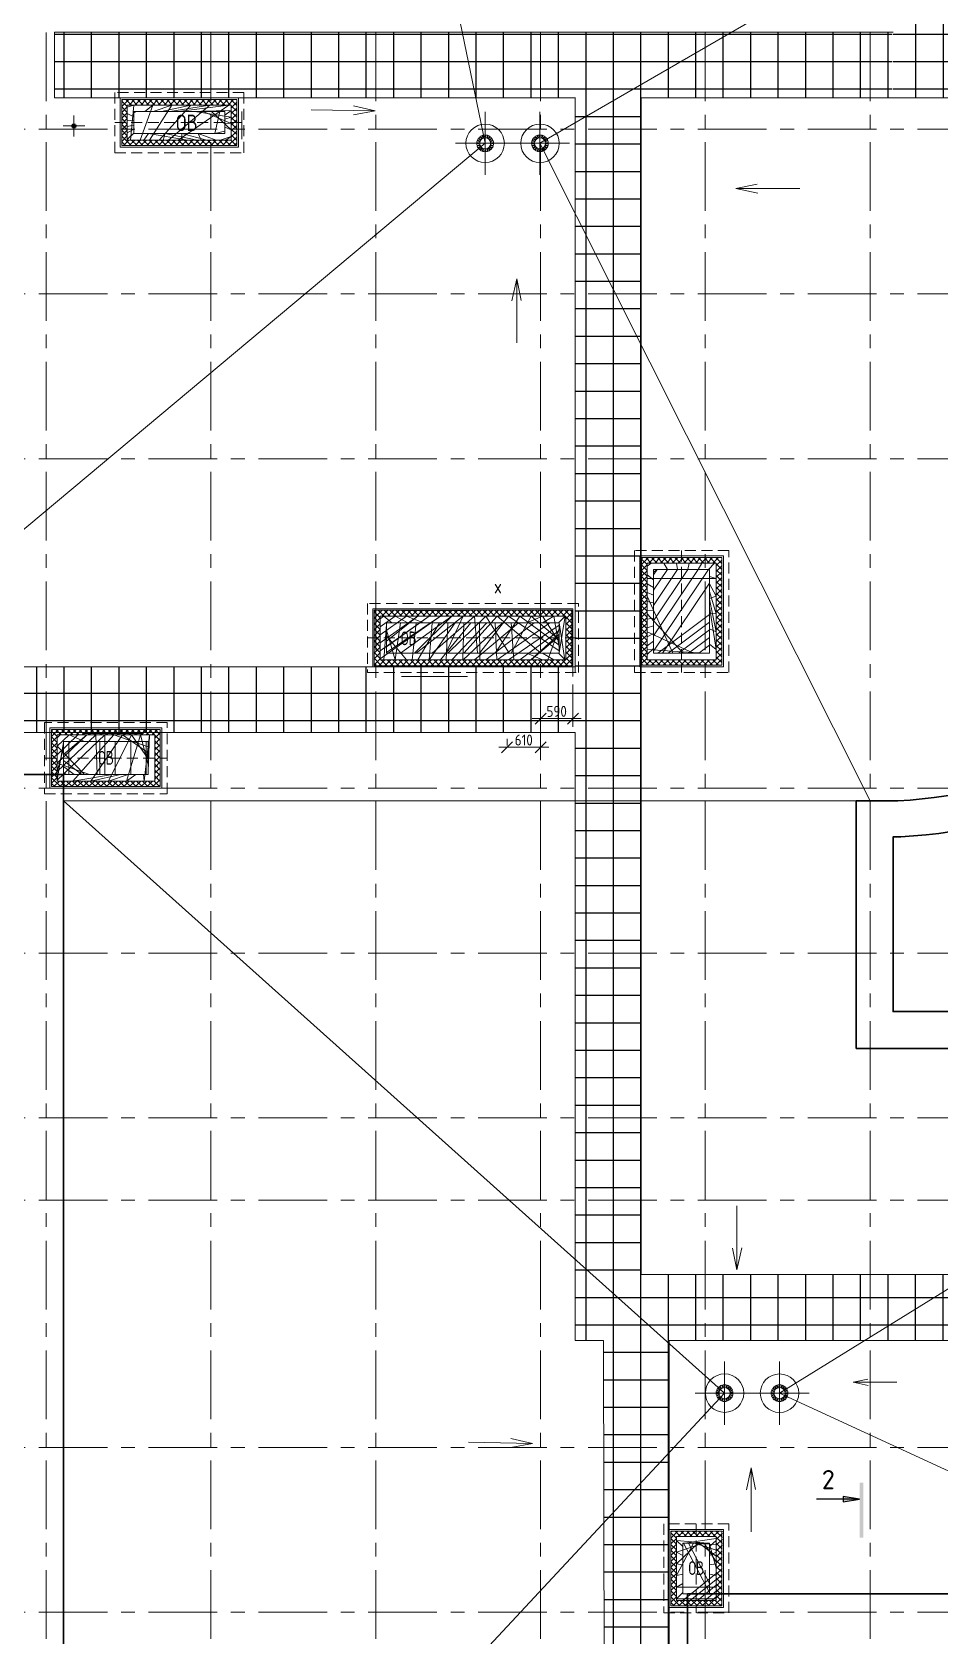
# Model space of a CAD drawing. Header units: millimetres. Extents: x -13407 to 8952771, y -2611 to 110860.
# Drawn here: x -685 to 15843, y 35963 to 65162 of the extents above; entities that cross this region are included whole.
import ezdxf

# ---------------------------------------------------------------- set-up
doc = ezdxf.new("R2010")
doc.units = ezdxf.units.MM
doc.linetypes.add('CENTER', pattern=[2, 1.25, -0.25, 0.25, -0.25])
doc.linetypes.add('HIDDEN', pattern=[6, 4, -2])
for name, color, linetype, lineweight in [('!!!_АР_отделка', 92, 'Continuous', 13), ('!!!_АР_перегородки блоки', 7, 'Continuous', 5), ('_ВК-К1', 14, 'Continuous', 40), ('АР_Навесной фасад', 5, 'Continuous', 5), ('АР_Оси', 193, 'Continuous', 9), ('АР_Разрезы', 175, 'Continuous', 9), ('АР_тонкая линия', 250, 'Continuous', 0), ('Марки спринклеров', 7, 'Continuous', 20), ('перекр 0.3', 181, 'Continuous', 30), ('Подвал', 250, 'Continuous', 30), ('Размеры', 7, 'Continuous', 9), ('Эвакуация', 7, 'Continuous', 9)]:
    doc.layers.add(name, color=color, linetype=linetype, lineweight=lineweight)
for name, color, linetype in [('АР_Кровля дорожки', 6, 'Continuous'), ('АР_Отверстия', 251, 'Continuous'), ('Тонкая', 7, 'Continuous')]:
    doc.layers.add(name, color=color, linetype=linetype)
doc.styles.add('GOST Common', font='', dxfattribs={"width": 0.9, "height": 199.9999999999999})
doc.styles.add('GOST Common_1', font='', dxfattribs={"width": 0.9, "height": 199.9999999999999})
doc.styles.add('ICOCPEUR', font='isocpeur.ttf')
doc.styles.add('METRO-STYLE', font='isocpeur.ttf', dxfattribs={"width": 0.9, "oblique": 15})
doc.styles.get('GOST Common').set_extended_font_data('GOST Common')
doc.styles.get('GOST Common_1').set_extended_font_data('GOST Common')
doc.dimstyles.new('ADSK_Основной_2_мм', dxfattribs={"dimscale": 304.8, "dimtxt": 201.1429992564414, "dimasz": 0.6561679790026247, "dimexe": 0.4921259842519685, "dimexo": 0.4921259842519685, "dimgap": 0.09842519685039369, "dimtad": 1, "dimdec": 1, "dimrnd": 0.09999999999999999, "dimdsep": 46, "dimtxsty": 'GOST Common', "dimblk1": 'OBLIQUE', "dimblk2": 'OBLIQUE', "dimsah": 1, "dimcen": 0.09, "dimdle": 0.4921259842519685, "dimazin": 2, "dimtfac": 1, "dimtdec": 4, "dimtix": 1, "dimtmove": 0, "dimatfit": 3, "dimfxl": 1, "dimtvp": 1, "dimtolj": 1, "dimtzin": 0, "dimlwd": 20, "dimlwe": 20, "dimarcsym": 2})
pattern_1 = [(90, (480899.0754800077, 87126.50606870581), (-500.0000000000001, 0), []), (180, (480899.0754800077, 87126.50606870581), (-2.842170943040401e-14, -500), [])]

# ---------------------------------------------------------------- blocks, each defined once
blk = doc.blocks.new('A$C6f2de472')
at = {"layer": 'АР_тонкая линия', "ltscale": 100}
for p, q in [((54.57592772785574, -68.52589298801445), (54.57592772785574, -734.3112859727285)), ((54.57592772785574, -734.3112859727285), (9.624901639340763, -509.7124210055539)), ((9.624901639340763, -509.7124210055539), (54.57592772785574, -734.3112859727285)), ((54.57592772785574, -734.3112859727285), (103.6099336369945, -505.6287240333957))]:
    blk.add_line(p, q, dxfattribs=at)
blk = doc.blocks.new('_Oblique')
at = {"color": 0, "linetype": 'ByBlock', "lineweight": -2}
blk.add_line((-0.5, -0.5), (0.5, 0.5), dxfattribs=at)
blk = doc.blocks.new('*D88')
at = {"layer": 'Размеры', "color": 0, "lineweight": 20, "transparency": 16777216}
for p, q in [((9161.217148344556, 53282.97559015273), (9161.217148344556, 52514.82931071705)), ((8421.193664515566, 52664.82931071705), (9311.217148344556, 52664.82931071705)), ((8571.193664515566, 52656.25066695436), (8571.193664515566, 52514.82931071705))]:
    blk.add_line(p, q, dxfattribs=at)
at = {"layer": 'Размеры', "color": 0, "lineweight": 20, "transparency": 16777216, "xscale": 200, "yscale": 200, "zscale": 200, "rotation": 180}
blk.add_blockref('_Oblique', (8571.193664515566, 52664.82931071705), dxfattribs=at)
at = {"layer": 'Размеры', "color": 0, "lineweight": 20, "transparency": 16777216, "xscale": 200, "yscale": 200, "zscale": 200}
blk.add_blockref('_Oblique', (9161.217148344556, 52664.82931071705), dxfattribs=at)
at = {"layer": 'Размеры', "color": 0, "lineweight": 20, "transparency": 16777216, "insert": (8866.205406430061, 52794.82931071705), "char_height": 199.9999999999999, "width": 454.1058898467456, "attachment_point": 5, "style": 'GOST Common'}
blk.add_mtext('\\A1;590', dxfattribs=at)
blk = doc.blocks.new('*D89')
at = {"layer": 'Размеры', "color": 0, "lineweight": 20, "transparency": 16777216}
for p, q in [((7961.147535353142, 52175.01200253878), (7961.147535353142, 52293.05184777645)), ((7811.147535353142, 52143.05184777645), (8721.193664515566, 52143.05184777645)), ((8571.193664515566, 52134.47320401375), (8571.193664515566, 51993.05184777645))]:
    blk.add_line(p, q, dxfattribs=at)
at = {"layer": 'Размеры', "color": 0, "lineweight": 20, "transparency": 16777216, "xscale": 200, "yscale": 200, "zscale": 200, "rotation": 180}
blk.add_blockref('_Oblique', (7961.147535353142, 52143.05184777645), dxfattribs=at)
at = {"layer": 'Размеры', "color": 0, "lineweight": 20, "transparency": 16777216, "xscale": 200, "yscale": 200, "zscale": 200}
blk.add_blockref('_Oblique', (8571.193664515566, 52143.05184777645), dxfattribs=at)
at = {"layer": 'Размеры', "color": 0, "lineweight": 20, "transparency": 16777216, "insert": (8266.170599934354, 52273.05184777645), "char_height": 199.9999999999999, "width": 409.1044052673384, "attachment_point": 5, "style": 'GOST Common'}
blk.add_mtext('\\A1;610', dxfattribs=at)
blk = doc.blocks.new('A$C60573c2e')
at = {"layer": 'АР_Разрезы', "ltscale": 100}
h = blk.add_hatch(color=5, dxfattribs=at)
h.dxf.hatch_style = 1
h.paths.add_polyline_path([(20809.51469834521, -37642.26813281304), (20879.51469834521, -37642.26813281304), (20879.51469834521, -36642.26813281304), (20809.51469834521, -36642.26813281304)])
h.paths.add_polyline_path([(20509.06456565682, -36992.54615576169), (20809.51469834521, -36942.26813281304), (20509.06456565682, -36942.26813281304)])
h.paths.add_polyline_path([(20509.06456565682, -36942.26813281304), (20809.51469834521, -36942.26813281304), (20509.06456565682, -36891.99010986439)])
at = {"layer": 'АР_Разрезы', "color": 5, "lineweight": 25, "ltscale": 100}
for p, q in [((20809.51469834521, -36942.26813281304), (20509.06456565682, -36891.99010986439)), ((20509.06456565682, -36891.99010986439), (20509.06456565682, -36992.54615576169)), ((20509.06456565682, -36992.54615576169), (20809.51469834521, -36942.26813281304))]:
    blk.add_line(p, q, dxfattribs=at)
at = {"layer": 'АР_Разрезы', "color": 5, "lineweight": 25, "ltscale": 100, "elevation": -1.5e-10}
blk.add_lwpolyline([(20809.51469834521, -36942.26813281304), (20025.76469834521, -36942.26813281304)], dxfattribs=at)
at = {"layer": 'АР_Разрезы', "color": 5, "lineweight": 25, "ltscale": 100, "insert": (20359.51469834521, -36412.6741586139), "char_height": 350, "width": 583.3333333333333, "attachment_point": 3, "style": 'METRO-STYLE'}
blk.add_mtext('{\\Q0;\\W1;2}', dxfattribs=at)
blk = doc.blocks.new('A$C357e6c43')
at = {"layer": 'перекр 0.3', "color": 3, "lineweight": 18, "flags": 128}
for points in [[(-152.1267350446433, 9.122306980396388), (-132.0912406070856, 9.122306980396388), (-112.0431549438508, 9.122306980396388)], [(-108.0011237286963, 31.18721417125198), (-127.0242874496616, 37.36821474885801), (-146.0454781263834, 43.54857424553484)], [(-141.9117846505251, 55.55902606487507), (-122.858092879178, 49.36810632242123), (-103.7927820661571, 43.17341132444562)], [(-93.29816158139147, 62.70835749691469), (-109.4818746130913, 74.46651327551808), (-125.663533924846, 86.22317693920922)], [(-118.0473051376175, 96.38772613642504), (-101.8421314286534, 84.61397826319444), (-85.62792629515752, 72.83366867597215)], [(-69.83589882659726, 88.08991025932482), (-81.5961547140032, 104.2765138427203), (-93.35443870560266, 120.4604033445939)], [(-83.00003154249862, 127.815315060172), (-71.22933750459924, 111.6143445950293), (-59.4529897297034, 95.40559242846211)], [(-39.92075285292231, 105.0867191707948), (-46.10509601328522, 124.1201703034458), (-52.28803434339352, 143.1492978134775)], [(-40.18753608129919, 147.0058568347304), (-34.00116822589189, 127.9661743314646), (-27.81237822596449, 108.9190372333978)], [(-6.349999999860302, 112.2344089592807), (-6.349999999860302, 132.254069753486), (-6.349999999860302, 152.267650865193)], [(6.350000000093132, 152.267650865193), (6.350000000093132, 132.254069753486), (6.350000000093132, 112.2344089592807)], [(27.81237822608091, 108.9190372333978), (34.00116822612472, 127.9661743314646), (40.1875360814156, 147.0058568347304)], [(52.28803434362635, 143.1492978135066), (46.10509601340163, 124.1201703034458), (39.92075285315514, 105.0867191707948)], [(59.45298972981982, 95.40559242849122), (71.22933750471566, 111.6143445950584), (83.00003154261503, 127.8153150602011)], [(93.35443870583549, 120.4604033445939), (81.59615471411962, 104.2765138427203), (69.83589882683009, 88.08991025932482)], [(85.62792629539035, 72.83366867597215), (101.8421314288862, 84.61397826322354), (118.0473051376175, 96.38772613642504)], [(125.6635339250788, 86.22317693920922), (109.4818746133242, 74.46651327554719), (93.29816158150788, 62.70835749691469)], [(103.7927820662735, 43.17341132444562), (122.8580928794108, 49.36810632242123), (141.9117846507579, 55.55902606487507)], [(146.0454781264998, 43.54857424553484), (127.0242874498945, 37.36821474885801), (108.0011237288127, 31.18721417125198)], [(112.0431549439672, 9.122306980396388), (132.0912406072021, 9.122306980396388), (152.1267350447597, 9.122306980396388)], [(-112.3569542444311, -3.57769301958615), (-132.3584398309467, -3.57769301958615), (-152.3579998314381, -3.57769301958615)], [(-147.4658216370735, -38.46545786672505), (-128.4121298657265, -32.27453812430031), (-109.3468190525891, -26.0798431263247)], [(-105.7061290580314, -38.25048148701899), (-124.7292927789968, -44.43148206462502), (-143.7504834557185, -50.61184156130184)], [(-128.1487984606065, -82.48421335688909), (-111.9436247516423, -70.71046548365848), (-95.7294196181465, -58.93015589643619)], [(-88.46990949613973, -69.3538763744873), (-104.6536225278396, -81.1120321531198), (-120.8352818395942, -92.86869581678184)], [(-95.91116798995063, -118.4348253462231), (-84.14047395205125, -102.2338548810803), (-72.36412617715541, -86.0251027145132)], [(-62.1980036169989, -93.63916595358751), (-73.95825950428843, -109.825769536983), (-85.71654349588789, -126.0096590388566)], [(-53.89547499618493, -142.5518774865195), (-47.70910714077763, -123.5121949832537), (-41.52031714073382, -104.465057885187)], [(-29.47185625392012, -108.48177147971), (-35.65619941428304, -127.515222612361), (-41.83913774439134, -146.5443501224217)], [(-6.349999999860302, -152.2676508651639), (-6.349999999860302, -132.254069753486), (-6.349999999860302, -112.2344089592516)], [(6.350000000093132, -112.2344089592516), (6.350000000093132, -132.254069753486), (6.350000000093132, -152.2676508651639)], [(41.83913774450775, -146.5443501224217), (35.65619941439945, -127.5152226123901), (29.47185625415295, -108.48177147971)], [(41.52031714096665, -104.465057885187), (47.70910714101046, -123.5121949832828), (53.89547499618493, -142.5518774865195)], [(85.71654349612072, -126.0096590388857), (73.95825950452127, -109.8257695370121), (62.19800361711532, -93.63916595361661)], [(72.36412617727183, -86.0251027145423), (84.14047395216767, -102.2338548811094), (95.91116799006704, -118.4348253462522)], [(120.8352818398271, -92.86869581681094), (104.6536225280724, -81.1120321531198), (88.46990949625615, -69.3538763745164)], [(95.72941961837932, -58.93015589643619), (111.9436247518752, -70.71046548368759), (128.1487984606065, -82.48421335688909)], [(143.7504834558349, -50.61184156130184), (124.7292927792296, -44.43148206465412), (105.7061290581478, -38.25048148701899)], [(109.3468190527055, -26.0798431263247), (128.4121298658429, -32.27453812430031), (147.4658216371899, -38.46545786675415)], [(152.3579998316709, -3.57769301958615), (132.3584398310632, -3.57769301958615), (112.3569542445475, -3.57769301958615)]]:
    blk.add_lwpolyline(points, dxfattribs=at)
at = {"layer": 'перекр 0.3', "color": 3, "lineweight": 18}
for radius, start, end in [(350.0000000000003, 0, 180), (350.0000000000003, 180, 0), (152.4, 163.3962075116569, 176.5683575503826), (152.3999999999999, 145.5442994122952, 158.6194600016077), (152.3999999999999, 127.7749788797527, 140.7677499956926), (112.4139006281505, 175.3453706254388, 180), (112.4139006281506, 180, 181.8238076443281), (112.4139006281506, 157.4147534876763, 163.8930014675736), (101.6, 0, 180), (101.6, 180, 0), (112.4139006281506, 139.6160726119874, 146.093825764659), (152.3999999999999, 110.0656934129666, 122.9986742833611), (112.4139006281506, 121.929527454025, 128.4066691217365), (152.3999999999999, 92.38801546105358, 105.2895868486009), (112.4139006281506, 104.3243310584388, 110.8009781642061), (112.4139006281505, 86.76177088388584, 93.23822911611414), (152.4, 74.7104131513991, 87.6119845389464), (112.4139006281505, 69.19902183579393, 75.67566894156126), (152.4000000000001, 57.00132571663893, 69.93430658703339), (112.4139006281505, 51.59333087826353, 58.07047254597494), (112.4139006281504, 33.90617423534096, 40.38392738801258), (152.4000000000001, 39.23225000430735, 52.22502112024731), (112.4139006281505, 16.10699853242636, 22.58524651232374), (112.4139006281506, 0, 4.654629374561144), (112.4139006281505, 358.1761923556719, 0), (152.4000000000001, 21.38053999839231, 34.45570058770478), (152.4, 3.431642449617404, 16.60379248834308), (152.4, 181.3451807311476, 194.6194600015075), (152.4000000000001, 199.396207509929, 212.7677499926932), (152.4000000000001, 217.5442994125053, 230.9986742800163), (112.4139006281505, 193.4147534860805, 199.8930014676895), (112.4139006281505, 211.6160726099912, 218.0938257673393), (152.4, 235.7749788794526, 249.2895868508693), (112.4139006281504, 229.9295274487667, 236.4066691244509), (152.4, 254.0656934141651, 267.6119845389464), (112.4139006281505, 248.3243310609251, 254.8009781660473), (112.4139006281505, 266.7617708838858, 273.2382291161142), (152.3999999999999, 272.3880154610536, 285.9343065858349), (112.4139006281506, 285.1990218339527, 291.675668939075), (152.3999999999999, 290.7104131491307, 304.2250211205474), (112.4139006281506, 303.593330875549, 310.0704725512333), (112.4139006281506, 321.9061742326607, 328.3839273900087), (152.3999999999999, 309.0013257199837, 322.4557005874947), (112.4139006281506, 340.1069985323104, 346.5852465139195), (152.3999999999999, 327.2322500073068, 340.6037924884981), (152.4, 345.3805399984926, 358.6548192688523)]:
    blk.add_arc((0, 0), radius, start, end, dxfattribs=at)
blk = doc.blocks.new('A$C8068bb3d')
at = {"layer": 'АР_Оси', "linetype": 'CENTER', "ltscale": 1000}
for p, q in [((0, -576.2685187675525), (0, 576.2685187675525)), ((537.0023309569806, 0), (-537.0023309569806, 0))]:
    blk.add_line(p, q, dxfattribs=at)
blk = doc.blocks.new('A$C6552fe61')
at = {"layer": '_ВК-К1', "color": 18, "lineweight": 9, "ltscale": 100, "true_color": 0x000000}
for p, q in [((-195.4363792874941, 1.037866518140547e-14), (195.4363792874941, -1.465261637743881e-15)), ((-2.610950317689593e-14, 192.3657202435659), (-3.073391568391209e-14, -192.3657202435659))]:
    blk.add_line(p, q, dxfattribs=at)

msp = doc.modelspace()

# ---------------------------------------------------------------- hatches: boundary and pattern name
at = {"layer": '!!!_АР_отделка', "true_color": 0x000000}
h = msp.add_hatch(dxfattribs=at)
h.set_pattern_fill('ANSI37', color=18, scale=600, angle=180)
h.set_pattern_definition([(225, (-379568.4327828123, -53134.50188655336), (53.03300858899106, -53.03300858899107), []), (315, (-379568.4327828123, -53134.50188655336), (53.03300858899107, 53.03300858899105), [])])
h.paths.add_polyline_path([(946.6213326302241, 63934.74998611386), (947.6478003398515, 63094.89955761932), (3041.806114335544, 63094.89955761932), (3040.779646625917, 63934.74998611386)])
h.paths.add_polyline_path([(1047.134566485009, 63834.74998611386), (2941.29288048076, 63834.74998611389), (2941.29288048076, 63194.89955761932), (1047.134566485009, 63194.89955761929)], flags=16)
h.paths.add_polyline_path([(2434.567217187665, 62940.94348160887), (2491.54505945032, 63464.99811344663)])
h = msp.add_hatch(dxfattribs=at)
h.set_pattern_fill('ANSI37', color=18, scale=600, angle=180)
h.set_pattern_definition([(225, (-370105.0995932772, -61473.83215322991), (53.03300858899106, -53.03300858899107), []), (315, (-370105.0995932772, -61473.83215322991), (53.03300858899107, 53.03300858899105), [])])
h.paths.add_polyline_path([(10409.95452216535, 55595.41971943736), (10410.98098987498, 53635.54872269517), (11870.45162588323, 53635.54872269517), (11869.4251581736, 55595.41971943736)])
h.paths.add_polyline_path([(10510.46775602014, 55495.41971943736), (11769.93839202839, 55495.41971943736), (11769.93839202839, 53735.54872269516), (10510.46775602014, 53735.54872269516)], flags=16)
h.paths.add_polyline_path([(11897.90040672279, 54601.61321493233), (11954.87824898545, 55125.66784677011)])
h = msp.add_hatch(dxfattribs=at)
h.set_pattern_fill('ANSI37', color=18, scale=600, angle=180)
h.set_pattern_definition([(225, (-374965.6288113235, -62440.22893517595), (53.03300858899106, -53.03300858899107), []), (315, (-374965.6288113235, -62440.22893517595), (53.03300858899107, 53.03300858899105), [])])
h.paths.add_polyline_path([(5539.938537973852, 54639.0229374913), (5539.938537973852, 53625.54872269517), (9140.980614916887, 53625.54872269517), (9139.95414720726, 54639.0229374913)])
h.paths.add_polyline_path([(5649.938537973852, 54529.0229374913), (9030.467381062103, 54529.02293749131), (9030.467381062103, 53735.54872269517), (5649.938537973852, 53735.54872269517)], flags=16)
h.paths.add_polyline_path([(7037.371188676509, 53635.21643298628), (7094.349030939164, 54159.27106482405)], flags=16)
h = msp.add_hatch(dxfattribs=at)
h.set_pattern_fill('ANSI37', color=18, scale=600, angle=180)
h.set_pattern_definition([(225, (-380845.750126641, -64604.25187266675), (53.03300858899106, -53.03300858899107), []), (315, (-380845.750126641, -64604.25187266675), (53.03300858899107, 53.03300858899105), [])])
h.paths.add_polyline_path([(-330.6960111984517, 52465.00000000049), (-329.6695434888243, 51425.00000000002), (1647.552567187871, 51425.00000000002), (1646.526099478244, 52465.00000000049)])
h.paths.add_polyline_path([(-230.1827773436671, 52365.00000000049), (1547.039333333028, 52365.0000000005), (1547.039333333028, 51525.00000000004), (-230.1827773436671, 51525.00000000002)], flags=16)
h.paths.add_polyline_path([(1157.249873358989, 51471.19349549547), (1214.227715621644, 51995.24812733325)], flags=16)
h = msp.add_hatch(dxfattribs=at)
h.set_pattern_fill('ANSI37', color=18, scale=600, angle=180)
h.set_pattern_definition([(225, (-369570.4749494428, -79198.57027037203), (53.03300858899106, -53.03300858899107), []), (315, (-369570.4749494428, -79198.57027037203), (53.03300858899107, 53.03300858899105), [])])
h.paths.add_polyline_path([(10944.57916599978, 37870.6816022952), (10945.09239985456, 36510.00000000001), (11869.93839202833, 36510.00000000001), (11884.06475212169, 37870.6816022952)])
h.paths.add_polyline_path([(11045.09239985456, 37770.6816022952), (11769.93839202833, 37770.6816022952), (11769.93839202833, 36610.00000000001), (11045.09239985456, 36610.00000000001)], flags=16)
h.paths.add_polyline_path([(12432.52505055722, 36876.87509779019), (12489.50289281987, 37400.92972962798)])
at = {"layer": '!!!_АР_перегородки блоки', "lineweight": 5, "true_color": 0x000000}
h = msp.add_hatch(dxfattribs=at)
h.set_pattern_fill('ANSI32', color=18, scale=500, angle=180, style=0)
h.set_pattern_definition([(225, (8363375243.381691, 936253278.1998569), (132.5825214724777, -132.5825214724777), []), (225, (8363375154.993343, 936253278.1998569), (132.5825214724777, -132.5825214724777), [])])
h.paths.add_polyline_path([(1047.134566485009, 63834.74998611386), (1048.161034194636, 63194.89955761932), (2941.806114335544, 63194.89955761932), (2940.779646625917, 63834.74998611386)])
h.paths.add_polyline_path([(1167.134566485009, 63714.74998611386), (2821.29288048076, 63714.74998611391), (2821.29288048076, 63314.89955761935), (1167.134566485009, 63314.89955761929)], flags=16)
h.paths.add_polyline_path([(2668.522901712975, 63093.05274528439), (2668.522901712975, 63481.05274528439)])
h = msp.add_hatch(dxfattribs=at)
h.set_pattern_fill('ANSI32', color=18, scale=500, angle=180, style=0)
h.set_pattern_definition([(225, (8363384706.71488, 936244938.86959), (132.5825214724777, -132.5825214724777), []), (225, (8363384618.326532, 936244938.86959), (132.5825214724777, -132.5825214724777), [])])
h.paths.add_polyline_path([(10510.46775602014, 55495.41971943736), (10511.49422372977, 53735.54872269517), (11770.45162588323, 53735.54872269517), (11769.4251581736, 55495.41971943736)])
h.paths.add_polyline_path([(10630.46775602014, 55375.41971943736), (11649.93839202839, 55375.41971943739), (11649.93839202839, 53855.54872269519), (10630.46775602014, 53855.54872269514)], flags=16)
h.paths.add_polyline_path([(12131.8560912481, 54753.72247860788), (12131.8560912481, 55141.7224786079)])
h = msp.add_hatch(dxfattribs=at)
h.set_pattern_fill('ANSI32', color=18, scale=500, angle=180, style=0)
h.set_pattern_definition([(225, (8363379846.185662, 936243972.4728082), (132.5825214724777, -132.5825214724777), []), (225, (8363379757.797315, 936243972.4728082), (132.5825214724777, -132.5825214724777), [])])
h.paths.add_polyline_path([(5649.938537973852, 54529.0229374913), (5650.96500568348, 53735.54872269517), (9030.467381062103, 53735.54872269517), (9030.467381062103, 54529.0229374913)])
h.paths.add_polyline_path([(5769.938537973852, 54409.0229374913), (8910.467381062103, 54409.02293749134), (8910.467381062103, 53855.54872269517), (5769.938537973852, 53855.54872269517)], flags=16)
h.paths.add_polyline_path([(7271.326873201819, 53787.32569666183), (7271.326873201819, 54175.32569666183)], flags=16)
h = msp.add_hatch(dxfattribs=at)
h.set_pattern_fill('ANSI32', color=18, scale=500, angle=180, style=0)
h.set_pattern_definition([(225, (8363373966.064347, 936241808.4498707), (132.5825214724777, -132.5825214724777), []), (225, (8363373877.676, 936241808.4498707), (132.5825214724777, -132.5825214724777), [])])
h.paths.add_polyline_path([(-230.1827773436671, 52365.00000000049), (-229.1563096340396, 51525.00000000005), (1547.552567187871, 51525.00000000005), (1546.526099478244, 52365.00000000049)])
h.paths.add_polyline_path([(-110.1827773436671, 52245.00000000049), (1427.039333333028, 52245.00000000053), (1427.039333333028, 51645.00000000005), (-110.1827773436671, 51645.00000000001)], flags=16)
h.paths.add_polyline_path([(1391.205557884299, 51623.30275917102), (1391.205557884299, 52011.30275917102)], flags=16)
h = msp.add_hatch(dxfattribs=at)
h.set_pattern_fill('ANSI32', color=18, scale=500, angle=180, style=0)
h.set_pattern_definition([(225, (8363385241.339524, 936227214.131473), (132.5825214724777, -132.5825214724777), []), (225, (8363385152.951177, 936227214.131473), (132.5825214724777, -132.5825214724777), [])])
h.paths.add_polyline_path([(11045.09239985456, 37770.6816022952), (11046.11886756419, 36610.00000000001), (11770.45162588317, 36610.00000000001), (11769.42515817354, 37770.6816022952)])
h.paths.add_polyline_path([(11165.09239985456, 37650.6816022952), (11649.93839202833, 37650.68160229526), (11649.93839202833, 36729.99191251092), (11165.09239985456, 36729.99191251089)], flags=16)
h.paths.add_polyline_path([(12666.48073508253, 37028.98436146574), (12666.48073508253, 37416.98436146574)])
at = {"layer": 'АР_Кровля дорожки', "ltscale": 120, "true_color": 0x636466}
h = msp.add_hatch(dxfattribs=at)
h.set_pattern_fill('ANSI37', color=251, scale=4000, angle=45, double=1)
h.set_pattern_definition([(90, (480905.1284141879, 87126.50606870581), (-500.0000000000001, 0), []), (180, (480905.1284141879, 87126.50606870581), (-2.842170943040401e-14, -500), [])])
h.paths.add_polyline_path([(16193.88545660948, 63964.59324797146), (14992.25593243749, 63964.90672425614), (14992.25593243755, 70524.46334069886), (16189.93839078984, 70524.14986441418)])
h = msp.add_hatch(dxfattribs=at)
h.set_pattern_fill('ANSI37', color=251, scale=4000, angle=45, double=1)
h.set_pattern_definition(pattern_1)
h.paths.add_polyline_path([(-279.1753904341022, 63964.74998611384), (-278.8619141494273, 65162.43244446611), (14975.3809535781, 65162.4324444661), (14975.06747729343, 63964.7499861138)])
h = msp.add_hatch(dxfattribs=at)
h.set_pattern_fill('ANSI37', color=251, scale=4000, angle=45, double=1)
h.set_pattern_definition(pattern_1)
h.paths.add_polyline_path([(10401.38545660948, 41344.3101398013), (9203.702998257242, 41344.62361608598), (9203.702998257242, 63963.56884546307), (10401.38545660954, 63963.25536917839)])
h = msp.add_hatch(dxfattribs=at)
h.set_pattern_fill('ANSI37', color=251, scale=4000, angle=45, double=1)
h.set_pattern_definition(pattern_1)
h.paths.add_polyline_path([(-1630.218346113863, 52407.86626434289), (-1629.904869829188, 53605.54872269516), (9203.85973639955, 53605.54872269513), (9203.546260114876, 52407.86626434286)])
h = msp.add_hatch(dxfattribs=at)
h.set_pattern_fill('ANSI37', color=251, scale=4000, angle=45, double=1)
h.set_pattern_definition(pattern_1)
h.paths.add_polyline_path([(10401.22871846723, 41343.20146934951), (10401.54219475191, 42540.88392770181), (16941.01708040835, 42540.88392770175), (16940.70360412367, 41343.20146934951)])
h = msp.add_hatch(dxfattribs=at)
h.set_pattern_fill('ANSI37', color=251, scale=4000, angle=45, double=1)
h.set_pattern_definition(pattern_1)
h.paths.add_polyline_path([(10917.92766708421, 35276.60274235195), (9728.326109673595, 35276.85276960411), (9717.450821179722, 41343.60644765458), (10915.13542209577, 41342.79649104435)])

# ---------------------------------------------------------------- linework, layer by layer
at = {"layer": '_ВК-К1', "color": 18, "lineweight": 9, "ltscale": 100, "true_color": 0x000000}
for p, q in [((-9.001457087229937, 63452.63576630729), (162.8281926308991, 63452.63576630729)), ((76.9133677718346, 63565.12295468146), (76.9133677718346, 63340.14857793312))]:
    msp.add_line(p, q, dxfattribs=at)
at = {"layer": '_ВК-К1', "color": 18, "lineweight": 40, "ltscale": 100, "true_color": 0x000000}
msp.add_circle((76.9133677718346, 63452.63576630729), 30, dxfattribs=at)
at = {"layer": 'АР_Навесной фасад', "color": 18, "lineweight": 30, "ltscale": 100, "true_color": 0x000000}
for points in [[(5149.938392028445, 75815.00000000012), (14989.93839202845, 75815.00000000029), (14989.9383920285, 72815.00000000003), (23149.93839202879, 72814.99999999994), (23149.93839202879, 76325.00000000012), (31490.4862429261, 76325.00000000012), (31489.93839202879, 72815.00000000003), (57499.93839203333, 72814.9999999876), (57499.93839203333, 62974.99999999376), (53989.93839202885, 62974.99999999376), (53989.93839202879, 59845.00000000148), (24449.29762499139, 59844.99999999996), (24449.29762499139, 59704.99999999996, -0.1768280985894461), (21679.29960715154, 53503.6566586637, -0.1882125360542776), (15129.81722265633, 50510.26104344537), (14989.81722265633, 50510.26104344537), (14989.81722265633, 47330.00000000001), (18119.81722265633, 47329.99999999995), (18119.81722269516, 44400.00000000007), (21239.97333646903, 44400.00000000007), (21239.97333646892, 36060.00000000001), (17439.81722265633, 36060.00000000001), (17439.81722265633, 35930.00000000018)], [(20571.19366451586, 41789.89014720917), (20569.93839202862, 36860.00000000001), (16639.81722265633, 36860.00000000001), (16639.81722265633, 36729.99892614008), (11249.81087420252, 36729.99169099448), (11249.82186003204, 28280.00314161066), (7004.377181118762, 28279.99849857856), (6467.912717949832, 28279.99786895928), (5449.939297992387, 28279.99670016304), (5449.938694016426, 27480.00000000594), (-110.1827773436671, 27479.99999999413), (-110.1827773436671, 51645.00000000028), (-6180.061607971031, 51644.99999999989), (-6180.061607971787, 63144.99999999993), (-2612.823930462881, 63145.00000000011), (-2613.016429462994, 63960.02225728856, -0.1810559495822377), (-230.0553368347464, 69194.99372886342, -0.1811806168331762), (5009.286642137857, 71578.3214633649), (5819.938392028445, 71578.3214633649), (5819.938392028445, 75144.99999999988), (14319.93839202845, 75145.00000000006), (14319.93839202845, 72144.99999999994), (23149.93839202879, 72144.99999999983)], [(31490.4862429261, 72144.83745214858), (56829.93206545769, 72144.85819276416), (56829.93839202879, 63644.99999999999), (53319.93839202879, 63644.99999999999), (53319.93839202874, 60645.00000000145), (23804.93839202885, 60644.99999999993), (23804.93839202885, 59704.99999999999, -0.1713588119262615), (21273.49956363894, 54042.55625284751, -0.1904546233486775), (15078.17040573829, 51163.69149556573), (14319.81722265691, 51163.69149556573), (14319.81722265616, 46659.99999999911), (17449.81722263689, 46660.00000000085), (17449.81722267572, 43730.00000000181), (18229.72048952378, 43729.99692559087)]]:
    msp.add_lwpolyline(points, format="xyb", dxfattribs=at)
at = {"layer": 'АР_Оси', "linetype": 'CENTER', "ltscale": 1000}
for p, q in [((-428.8063354844344, 79157.46693645898), (-428.8063354843762, 24538.44209352686)), ((2571.193664515566, 79157.46693645904), (2571.193664515624, 24538.44209352686)), ((5571.193664515566, 79157.46693645898), (5571.193664515624, 24538.44209352686)), ((8571.193664515566, 79157.46693645904), (8571.193664515624, 24538.44209352686)), ((11571.19366451557, 79157.46693645898), (11571.19366451562, 24538.44209352686)), ((14571.19366451557, 79157.46693645904), (14571.19366451562, 24538.44209352686)), ((-12563.75553944497, 63395.00000000001), (70614.64651527419, 63394.99999999995)), ((-12563.75553944497, 60395.00000000001), (70614.64651527419, 60394.99999999995)), ((-12563.75553944497, 57395.00000000001), (70614.64651527419, 57394.99999999995)), ((-12563.75553944497, 51395.00000000001), (70614.64651527419, 51394.99999999995)), ((-12563.75553944509, 48395.00000000001), (70614.64651527407, 48394.99999999995)), ((-12563.75553944509, 45395.00000000001), (70614.64651527407, 45394.99999999995)), ((-12563.75553944509, 43895.00000000001), (70614.64651527407, 43894.99999999995)), ((-12563.75553944509, 39395.00000000001), (70614.64651527407, 39394.99999999995)), ((-12563.75553944509, 36395.00000000001), (70614.64651527407, 36394.99999999995))]:
    msp.add_line(p, q, dxfattribs=at)
at = {"layer": 'АР_тонкая линия', "ltscale": 100}
for p, q in [((8561.193664515566, 63136.91053117319), (23819.72833317006, 71983.95487485785)), ((-6180.061607971031, 51644.99999999989), (7563.551571729302, 63136.91053117319)), ((8561.193664515566, 63136.91053117319), (14569.93839202845, 51163.69149556573)), ((14319.81722265691, 51163.69149556573), (-110.1827773436671, 51163.69149556573)), ((-110.1827773436671, 51163.69149556573), (11922.13366562553, 40382.57144477272)), ((18229.72241025174, 43667.43343402922), (12922.75251234177, 40381.99433814307)), ((11922.13366562553, 40382.57144477272), (-110.1827773436671, 27479.99999999413)), ((11922.12217862415, 40382.55912695709), (12922.75251234177, 40381.99433814307)), ((12922.75251234177, 40381.99433814307), (20569.93839202868, 36860.00000000001))]:
    msp.add_line(p, q, dxfattribs=at)
at = {"layer": 'АР_тонкая линия', "color": 18, "ltscale": 100, "true_color": 0x000000}
msp.add_line((7563.551571729302, 63136.91053117319), (8561.193664515566, 63136.91053117319), dxfattribs=at)
for points in [[(5819.938392028445, 71578.3214633649), (7563.551571729302, 63136.91053117319)], [(9209.781610434584, 63964.7499861138), (-279.0186522917356, 63964.7499861138), (-279.0186522917356, 65162.43244446615), (14992.25593243743, 65162.43244446598)], [(16193.88545660948, 64795.046048343), (16193.88545660948, 63964.7499861138), (10401.38545660954, 63964.7499861138)], [(9203.702998257184, 53505.54872269517), (9203.702998257184, 61867.30683430103), (9203.702998257184, 63964.7499861138)], [(10401.38545660954, 63964.7499861138), (10401.38545660954, 42540.88392770181)], [(9203.702998257184, 52407.86626434283), (-1630.061607971555, 52407.86626434283), (-1630.061607971555, 53605.54872269517), (9203.702998257184, 53605.54872269517), (9203.702998257184, 53505.54872269517)], [(9717.456274498836, 41341.26182744397), (9717.456274498836, 41341.26182744402), (9203.702998257184, 41343.20146934951), (9203.702998257184, 52407.86626434283)], [(10401.38545660954, 42540.88392770181), (16926.05697730277, 42540.88392770181)], [(10915.13323197357, 41343.20146934945), (10915.00159265788, 35276.71282248415), (9731.252184099983, 35276.74268947193), (9717.45077362121, 41343.20146934951)], [(17050.72630262253, 41443.20146934945), (17050.72630262253, 41343.20146934945), (10915.13323159766, 41343.18757238793)], [(11899.93839202833, 36480.00000000001), (11899.93839202833, 37900.6816022952), (10915.09239985456, 37900.6816022952), (10915.09239985456, 36480.00000000001), (11899.93839202833, 36480.00000000001)]]:
    msp.add_lwpolyline(points, dxfattribs=at)
for points in [[(920.9813477082644, 63064.98929265339), (3071.29288048076, 63064.98929265339), (3071.29288048076, 63964.74998611386), (920.9813477082644, 63964.74998611386)], [(947.1345664850087, 63094.89955761932), (3041.29288048076, 63094.89955761932), (3041.29288048076, 63934.74998611386), (947.1345664850087, 63934.74998611386)], [(1047.134566485009, 63194.89955761932), (2941.29288048076, 63194.89955761932), (2941.29288048076, 63834.74998611386), (1047.134566485009, 63834.74998611386)], [(1167.134566485009, 63314.89955761932), (2821.29288048076, 63314.89955761932), (2821.29288048076, 63714.74998611386), (1167.134566485009, 63714.74998611386)], [(10380.46775602014, 53605.54872269517), (11899.93839202839, 53605.54872269517), (11899.93839202839, 55625.41971943736), (10380.46775602014, 55625.41971943736)], [(10410.46775602014, 53635.54872269517), (11869.93839202839, 53635.54872269517), (11869.93839202839, 55595.41971943736), (10410.46775602014, 55595.41971943736)], [(10510.46775602014, 53735.54872269517), (11769.93839202839, 53735.54872269517), (11769.93839202839, 55495.41971943736), (10510.46775602014, 55495.41971943736)], [(10630.46775602014, 53855.54872269517), (11649.93839202839, 53855.54872269517), (11649.93839202839, 55375.41971943736), (10630.46775602014, 55375.41971943736)], [(5519.938537973852, 53605.54872269517), (9160.467381062103, 53605.54872269517), (9160.467381062103, 54659.0229374913), (5519.938537973852, 54659.0229374913)], [(5539.938537973852, 53625.54872269517), (9140.467381062103, 53625.54872269517), (9140.467381062103, 54639.0229374913), (5539.938537973852, 54639.0229374913)], [(5649.938537973852, 53735.54872269517), (9030.467381062103, 53735.54872269517), (9030.467381062103, 54529.0229374913), (5649.938537973852, 54529.0229374913)], [(5769.938537973852, 53855.54872269517), (8910.467381062103, 53855.54872269517), (8910.467381062103, 54409.0229374913), (5769.938537973852, 54409.0229374913)], [(-360.1827773436671, 51395.00000000002), (1677.039333333028, 51395.00000000002), (1677.039333333028, 52495.00000000049), (-360.1827773436671, 52495.00000000049)], [(-330.1827773436671, 51425.00000000002), (1647.039333333028, 51425.00000000002), (1647.039333333028, 52465.00000000049), (-330.1827773436671, 52465.00000000049)], [(-230.1827773436671, 51525.00000000002), (1547.039333333028, 51525.00000000002), (1547.039333333028, 52365.00000000049), (-230.1827773436671, 52365.00000000049)], [(-110.1827773436671, 51645.00000000002), (1427.039333333028, 51645.00000000002), (1427.039333333028, 52245.00000000049), (-110.1827773436671, 52245.00000000049)], [(10945.09239985456, 36510.00000000001), (11869.93839202833, 36510.00000000001), (11869.93839202833, 37870.6816022952), (10945.09239985456, 37870.6816022952)], [(11045.09239985456, 36610.00000000001), (11769.93839202833, 36610.00000000001), (11769.93839202833, 37770.6816022952), (11045.09239985456, 37770.6816022952)], [(11165.09239985456, 36730.00000000001), (11649.93839202833, 36730.00000000001), (11649.93839202833, 37650.6816022952), (11165.09239985456, 37650.6816022952)]]:
    msp.add_lwpolyline(points, close=True, dxfattribs=at)
at = {"layer": 'перекр 0.3', "color": 7, "linetype": 'HIDDEN', "lineweight": 5, "ltscale": 50}
for p, q in [((820.9813477082644, 63514.86963938362), (3171.29288048076, 63514.86963938362)), ((11140.20307402429, 55725.41971943736), (11140.20307402429, 53505.54872269517)), ((5419.938537973852, 54132.28583009323), (9260.467381062103, 54132.28583009323)), ((-460.1827773436671, 51945.00000000025), (1777.039333333028, 51945.00000000025)), ((11407.51539594145, 38000.6816022952), (11407.9460846454, 36380.15756346653))]:
    msp.add_line(p, q, dxfattribs=at)
for points in [[(820.9813477082644, 62964.98929265339), (3171.29288048076, 62964.98929265339), (3171.29288048076, 64064.74998611386), (820.9813477082644, 64064.74998611386)], [(10280.46775602014, 53505.54872269517), (11999.93839202839, 53505.54872269517), (11999.93839202839, 55725.41971943736), (10280.46775602014, 55725.41971943736)], [(5419.938537973852, 53505.54872269517), (9260.467381062103, 53505.54872269517), (9260.467381062103, 54759.0229374913), (5419.938537973852, 54759.0229374913)], [(-460.1827773436671, 51295.00000000002), (1777.039333333028, 51295.00000000002), (1777.039333333028, 52595.00000000049), (-460.1827773436671, 52595.00000000049)]]:
    msp.add_lwpolyline(points, close=True, dxfattribs=at)
msp.add_lwpolyline([(11999.38545735122, 36380.31475104954), (11999.93839202833, 38000.6816022952), (10815.09239985456, 38000.6816022952), (10815.09239985456, 36380.00000000001), (11999.38545735122, 36380.31475104954)], dxfattribs=at)
at = {"layer": 'Эвакуация'}
for p, q in [((3132.568891683244, 63714.71323528242), (3132.568891683244, 63214.71323528242)), ((6041.171416547266, 54632.97559015276), (7241.171416547266, 54632.97559015276)), ((9161.217148344556, 54632.97559015276), (9161.217148344556, 53432.97559015276)), ((7241.171416547266, 53432.97559015276), (6041.171416547266, 53432.97559015276)), ((241.2114700438688, 52395.03424294355), (1341.211470043869, 52395.03424294355))]:
    msp.add_line(p, q, dxfattribs=at)
at = {"layer": 'Эвакуация', "lineweight": 18}
for p, q in [((7241.171416547208, 54632.9755901528), (6041.171416547266, 54632.9755901528)), ((1341.211470043811, 52395.03424294359), (241.2114700438688, 52395.03424294359))]:
    msp.add_line(p, q, dxfattribs=at)

# ---------------------------------------------------------------- block references
at = {"layer": 'АР_тонкая линия', "ltscale": 100}
for p, xscale, yscale, zscale, rotation in [((4274.178650840127, 63655.31754164749), 1.754367527776944, 1.754367527776944, 1.754367527776944, 88.90682465246924), ((13412.43579919293, 62409.90190120425), 1.754367527776944, 1.754367527776944, 1.754367527776944, 270), ((8233.131692013587, 59383.56056911629), 1.754367527776944, 1.754367527776944, 1.754367527776944, 180), ((15141.68942530651, 40646.62078608177), 1.2, 1.2, 1.2, 270), ((7137.665327809693, 39393.78287845653), 1.754367527776944, 1.754367527776944, 1.754367527776944, 88.90682465246924), ((12501.93452381564, 37735.85309966811), 1.754367527776944, 1.754367527776944, 1.754367527776944, 180)]:
    msp.add_blockref('A$C6f2de472', p, dxfattribs=dict(at, xscale=xscale, yscale=yscale, zscale=zscale, rotation=rotation))
at = {"layer": 'АР_тонкая линия', "ltscale": 500}
for p in [(7563.551571729302, 63136.91053117319), (8561.193664515566, 63136.91053117319), (11922.13366562553, 40382.57144477272), (12922.75251234177, 40381.99433814307)]:
    msp.add_blockref('A$C357e6c43', p, dxfattribs=at)
at = {"layer": 'АР_тонкая линия', "ltscale": 100, "xscale": 1.754367527776944, "yscale": 1.754367527776944, "zscale": 1.754367527776944}
msp.add_blockref('A$C6f2de472', (12052.58172290225, 43915.813025816), dxfattribs=at)
at = {"layer": 'Подвал', "lineweight": 13, "ltscale": 500}
for name, p in [('A$C8068bb3d', (7563.551571729302, 63136.91053117319)), ('A$C8068bb3d', (8561.193664515566, 63136.91053117319)), ('A$C6552fe61', (76.9133677718346, 63452.63576630729)), ('A$C8068bb3d', (11922.12217862415, 40382.55912695709)), ('A$C8068bb3d', (12922.75251234177, 40381.99433814307))]:
    msp.add_blockref(name, p, dxfattribs=at)
at = {"layer": 'Тонкая', "color": 31, "ltscale": 100, "true_color": 0xfecc66}
msp.add_blockref('A$C60573c2e', (-6428.806335484318, 75395.00000000017), dxfattribs=at)

# ---------------------------------------------------------------- texts
at = {"layer": 'АР_Отверстия', "ltscale": 100, "attachment_point": 5, "line_spacing_factor": 0.7, "style": 'ICOCPEUR'}
for s, insert, char_height in [('\\A1;{\\W0.8;ОВ}', (2131.332687616115, 63509.7553398071), 300), ('\\A1;{\\W0.7;ОВ}', (6172.60619330802, 54124.26219986867), 250), ('\\A1;{\\W0.7;ОВ}', (659.9641444573645, 51948.81754164749), 250), ('\\A1;{\\W0.7;ОВ}', (11407.19748754415, 37197.46639115673), 250)]:
    msp.add_mtext(s, dxfattribs=dict(at, insert=insert, char_height=char_height))
at = {"layer": 'Марки спринклеров', "lineweight": 9, "insert": (7736.305770999752, 55191.28456218259), "char_height": 249.9999999999997, "width": 216.4556249999997, "attachment_point": 1, "style": 'GOST Common_1'}
msp.add_mtext('\\fGOST Common|b0|i0|c204|p34|;х', dxfattribs=at)

# ---------------------------------------------------------------- dimensions: what is measured, and where the dimension line sits
at = {"layer": 'Размеры', "lineweight": 20}
for base, p1, p2, override, picture, middle in [((9161.217148344556, 52664.82931071705), (8571.193664515566, 52806.25066695436), (9161.217148344556, 53432.97559015273), {"dimpost": '<>', "dimfxl": 860.7623602526588}, '*D88', (8866.205406430061, 52794.82931071705)), ((8571.193664515566, 52143.05184777645), (7961.147535353142, 52025.01200253878), (8571.193664515566, 52284.47320401375), {"dimpost": '<>', "dimfxl": 662.9301582948729}, '*D89', (8266.170599934354, 52273.05184777645))]:
    dim = msp.add_linear_dim(base=base, p1=p1, p2=p2, dimstyle='ADSK_Основной_2_мм', override=override, dxfattribs=at)
    dim.commit()
    dim.dimension.update_dxf_attribs({"geometry": picture, "text_midpoint": middle})

doc.saveas('drawing.dxf')
